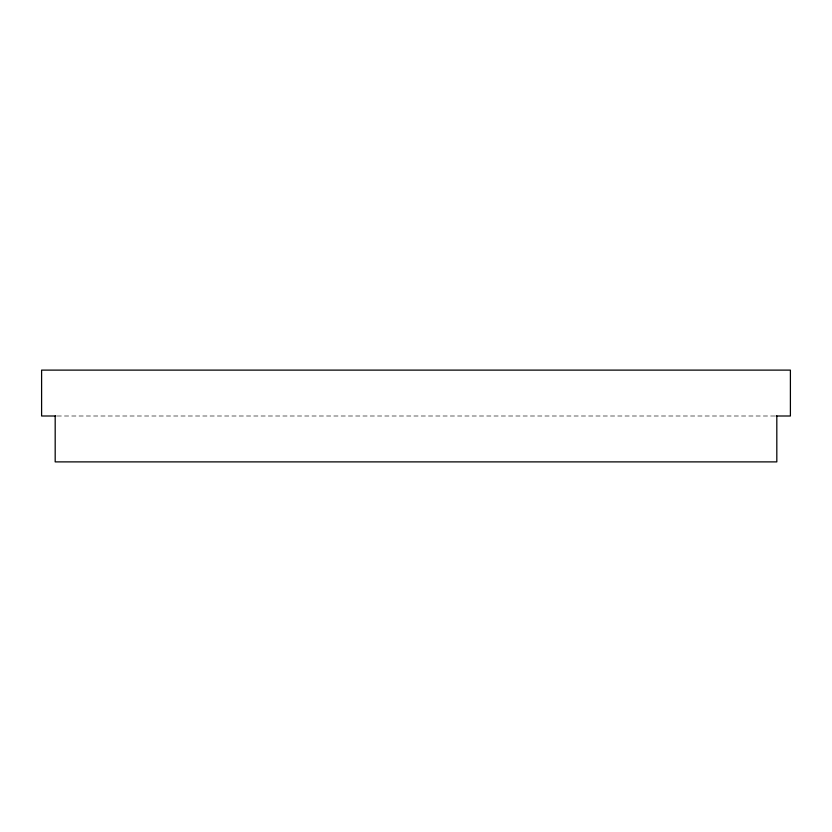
<?xml version="1.0" encoding="UTF-8"?>
<svg xmlns="http://www.w3.org/2000/svg" width="832" height="832" viewBox="0 0 832 832"><rect width="100%" height="100%" fill="white"/><g stroke="black" fill="none" stroke-linecap="round" stroke-linejoin="round"><path stroke-width="0.62" stroke-dasharray="4.16 3.12" d="M57.2 416L774.8 416"/><path stroke-width="1.25" d="M55.9 416L41.6 416L41.6 370.115L790.4 370.115L790.4 416L776.1 416M776.818 416L776.818 461.885L55.182 461.885L55.182 416"/></g></svg>
